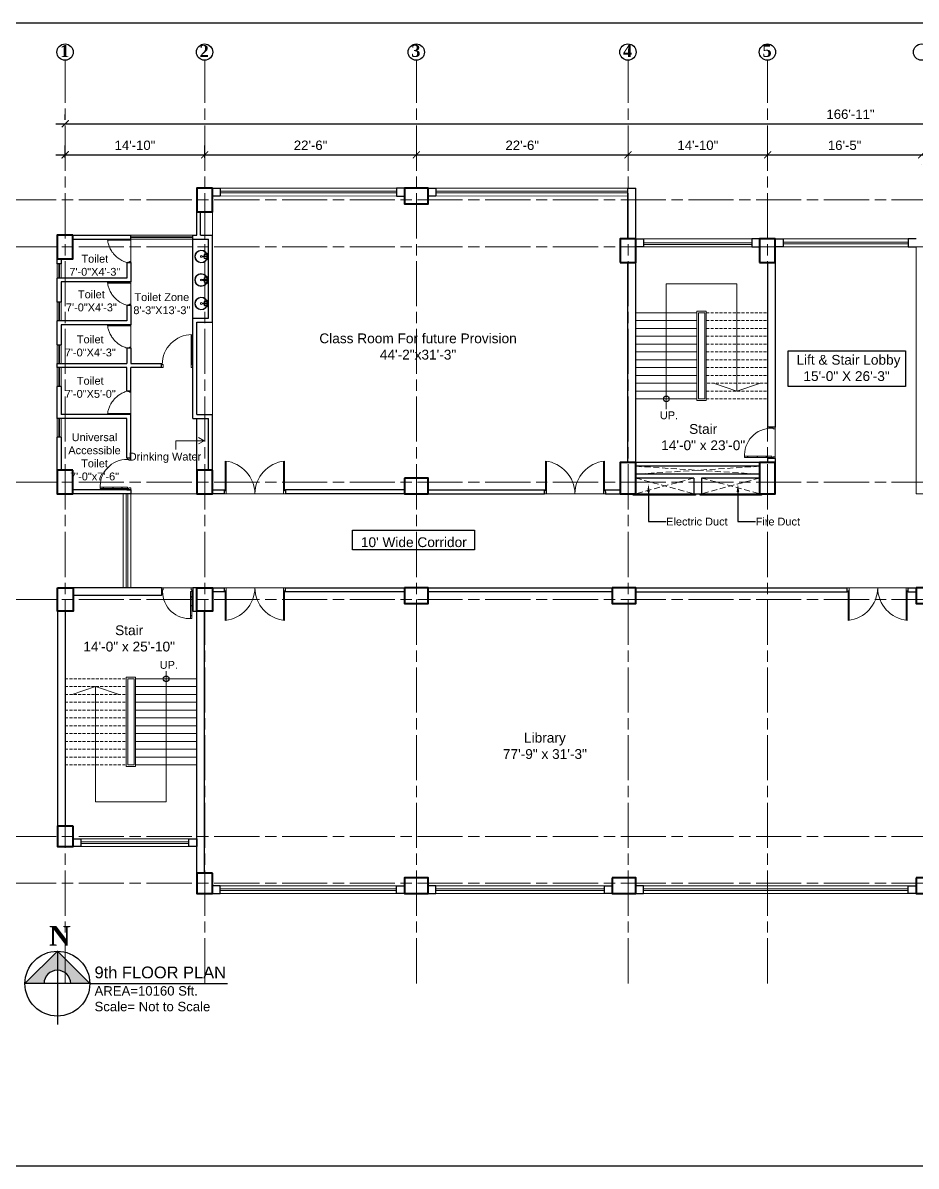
# Model space of a CAD drawing. Header units: inches. Extents: x -12 to 20935469, y -1604 to 24729220.
# Drawn here: x 20840343 to 20841483, y 24703583 to 24705041 of the extents above; entities that cross this region are included whole.
import ezdxf
from ezdxf import colors
from ezdxf.entities.mleader import LeaderData, LeaderLine
from ezdxf.math import Vec2, Vec3

# ---------------------------------------------------------------- set-up
doc = ezdxf.new("R2010")
doc.units = ezdxf.units.IN
doc.header["$LTSCALE"] = 0.03
doc.header["$MEASUREMENT"] = 0
doc.header["$PDMODE"] = 32
doc.header["$PDSIZE"] = 15
doc.linetypes.add('ACAD_ISO08W100', pattern=[36, 24, -3, 6, -3])
doc.linetypes.add('DASHED2', pattern=[0.375, 0.25, -0.125])
for name, color, linetype, lineweight in [('column', 1, 'Continuous', 40), ('Dim Line', 252, 'Continuous', 13), ('Door', 7, 'Continuous', 18), ('Dot', 253, 'Continuous', 0), ('Gas', 21, 'Continuous', 5), ('Glass Line', 252, 'Continuous', 9), ('Grid Line', 252, 'Continuous', 18), ('Hatch', 253, 'Continuous', 15), ('Low Wall', 7, 'Continuous', 30), ('Main Wall', 7, 'Continuous', 30), ('RAIL', 23, 'Continuous', 13), ('STAIR', 46, 'Continuous', 15), ('TOILET FIXTURE', 142, 'Continuous', 5), ('wind.', 150, 'Continuous', 20)]:
    doc.layers.add(name, color=color, linetype=linetype, lineweight=lineweight)
doc.layers.add('TEXT', color=7, linetype='Continuous')
doc.styles.add('2', font='swisscl.ttf')
doc.styles.add('RomanS', font='arial.ttf', dxfattribs={"height": 12})
doc.styles.get("Standard").update_dxf_attribs({"font": 'timesbd.ttf'})
doc.dimstyles.new('Aec_Arch_I', dxfattribs={"dimscale": 96, "dimtxt": 12, "dimasz": 0.09375, "dimexe": 0.125, "dimexo": 0.125, "dimgap": 0.0625, "dimtad": 1, "dimdec": 0, "dimzin": 3, "dimdsep": 46, "dimlunit": 4, "dimtxsty": 'RomanS', "dimblk1": 'ARCHTICK', "dimblk2": 'ARCHTICK', "dimsah": 1, "dimcen": 0.09375, "dimdle": 0.125, "dimadec": 0, "dimazin": 0, "dimtfac": 0.75, "dimtdec": 0, "dimtmove": 2, "dimatfit": 3, "dimldrblk": 'ARCHTICK', "dimfxl": 1, "dimfrac": 1, "dimtolj": 1, "dimtzin": 0, "dimarcsym": 0})

# ---------------------------------------------------------------- blocks, each defined once
blk = doc.blocks.new('_ArchTick')
at = {"color": 0, "linetype": 'ByBlock', "lineweight": 35, "const_width": 0.15}
blk.add_lwpolyline([(-0.5, -0.5), (0.5, 0.5)], dxfattribs=at)
blk = doc.blocks.new('*D14')
at = {"layer": 'Defpoints', "color": 0, "transparency": 16777216}
for p in [(20831126.3, 24724578.2), (20830948.3, 24724562.3), (20831126.3, 24724562.3)]:
    blk.add_point(p, dxfattribs=at)
at = {"layer": 'Dim Line', "color": 0, "lineweight": -2, "transparency": 16777216}
for p, q in [((20830948.3, 24724574.3), (20830948.3, 24724590.2)), ((20831126.3, 24724574.3), (20831126.3, 24724590.2)), ((20830936.3, 24724578.2), (20831138.3, 24724578.2))]:
    blk.add_line(p, q, dxfattribs=at)
at = {"layer": 'Dim Line', "color": 0, "lineweight": -2, "transparency": 16777216, "xscale": 9, "yscale": 9, "zscale": 9, "rotation": 180}
blk.add_blockref('_ArchTick', (20830948.3, 24724578.2), dxfattribs=at)
at = {"layer": 'Dim Line', "color": 0, "lineweight": -2, "transparency": 16777216, "xscale": 9, "yscale": 9, "zscale": 9}
blk.add_blockref('_ArchTick', (20831126.3, 24724578.2), dxfattribs=at)
at = {"layer": 'Dim Line', "color": 0, "transparency": 16777216, "insert": (20831037.3, 24724590.3), "char_height": 12, "attachment_point": 5, "style": 'RomanS'}
blk.add_mtext('\\A1;14\'-10"', dxfattribs=at)
blk = doc.blocks.new('*D7')
at = {"layer": 'Defpoints', "color": 0, "transparency": 16777216}
for p in [(20831396.3, 24724578.2), (20831396.3, 24724578.2), (20831126.3, 24724562.3)]:
    blk.add_point(p, dxfattribs=at)
at = {"layer": 'Dim Line', "color": 0, "lineweight": -2, "transparency": 16777216}
for p, q in [((20831126.3, 24724574.3), (20831126.3, 24724590.2)), ((20831114.3, 24724578.2), (20831408.3, 24724578.2))]:
    blk.add_line(p, q, dxfattribs=at)
at = {"layer": 'Dim Line', "color": 0, "lineweight": -2, "transparency": 16777216, "xscale": 9, "yscale": 9, "zscale": 9, "rotation": 180}
blk.add_blockref('_ArchTick', (20831126.3, 24724578.2), dxfattribs=at)
at = {"layer": 'Dim Line', "color": 0, "lineweight": -2, "transparency": 16777216, "xscale": 9, "yscale": 9, "zscale": 9}
blk.add_blockref('_ArchTick', (20831396.3, 24724578.2), dxfattribs=at)
at = {"layer": 'Dim Line', "color": 0, "transparency": 16777216, "insert": (20831261.3, 24724590.3), "char_height": 12, "attachment_point": 5, "style": 'RomanS'}
blk.add_mtext('\\A1;22\'-6"', dxfattribs=at)
blk = doc.blocks.new('*D8')
at = {"layer": 'Defpoints', "color": 0, "transparency": 16777216}
for p in [(20831396.3, 24724578.2), (20831666.3, 24724578.2), (20831666.3, 24724578.2)]:
    blk.add_point(p, dxfattribs=at)
at = {"layer": 'Dim Line', "color": 0, "lineweight": -2, "transparency": 16777216}
blk.add_line((20831384.3, 24724578.2), (20831678.3, 24724578.2), dxfattribs=at)
at = {"layer": 'Dim Line', "color": 0, "lineweight": -2, "transparency": 16777216, "xscale": 9, "yscale": 9, "zscale": 9, "rotation": 180}
blk.add_blockref('_ArchTick', (20831396.3, 24724578.2), dxfattribs=at)
at = {"layer": 'Dim Line', "color": 0, "lineweight": -2, "transparency": 16777216, "xscale": 9, "yscale": 9, "zscale": 9}
blk.add_blockref('_ArchTick', (20831666.3, 24724578.2), dxfattribs=at)
at = {"layer": 'Dim Line', "color": 0, "transparency": 16777216, "insert": (20831531.3, 24724590.3), "char_height": 12, "attachment_point": 5, "style": 'RomanS'}
blk.add_mtext('\\A1;22\'-6"', dxfattribs=at)
blk = doc.blocks.new('*D9')
at = {"layer": 'Defpoints', "color": 0, "transparency": 16777216}
for p in [(20831666.3, 24724578.2), (20831844.3, 24724578.2), (20831844.3, 24724578.2)]:
    blk.add_point(p, dxfattribs=at)
at = {"layer": 'Dim Line', "color": 0, "lineweight": -2, "transparency": 16777216}
blk.add_line((20831654.3, 24724578.2), (20831856.3, 24724578.2), dxfattribs=at)
at = {"layer": 'Dim Line', "color": 0, "lineweight": -2, "transparency": 16777216, "xscale": 9, "yscale": 9, "zscale": 9, "rotation": 180}
blk.add_blockref('_ArchTick', (20831666.3, 24724578.2), dxfattribs=at)
at = {"layer": 'Dim Line', "color": 0, "lineweight": -2, "transparency": 16777216, "xscale": 9, "yscale": 9, "zscale": 9}
blk.add_blockref('_ArchTick', (20831844.3, 24724578.2), dxfattribs=at)
at = {"layer": 'Dim Line', "color": 0, "transparency": 16777216, "insert": (20831755.3, 24724590.3), "char_height": 12, "attachment_point": 5, "style": 'RomanS'}
blk.add_mtext('\\A1;14\'-10"', dxfattribs=at)
blk = doc.blocks.new('*D21')
at = {"layer": 'Defpoints', "color": 0, "transparency": 16777216}
for p in [(20831844.3, 24724578.2), (20832040.8, 24724578.2), (20832040.8, 24724578.2)]:
    blk.add_point(p, dxfattribs=at)
at = {"layer": 'Dim Line', "color": 0, "lineweight": -2, "transparency": 16777216}
for p, q in [((20831832.3, 24724578.2), (20832052.8, 24724578.2)), ((20831844.3, 24724566.2), (20831844.3, 24724566.2)), ((20832040.8, 24724566.2), (20832040.8, 24724566.2))]:
    blk.add_line(p, q, dxfattribs=at)
at = {"layer": 'Dim Line', "color": 0, "lineweight": -2, "transparency": 16777216, "xscale": 9, "yscale": 9, "zscale": 9, "rotation": 180}
blk.add_blockref('_ArchTick', (20831844.3, 24724578.2), dxfattribs=at)
at = {"layer": 'Dim Line', "color": 0, "lineweight": -2, "transparency": 16777216, "xscale": 9, "yscale": 9, "zscale": 9}
blk.add_blockref('_ArchTick', (20832040.8, 24724578.2), dxfattribs=at)
at = {"layer": 'Dim Line', "color": 0, "transparency": 16777216, "insert": (20831942.5, 24724590.3), "char_height": 12, "attachment_point": 5, "style": 'RomanS'}
blk.add_mtext('\\A1;16\'-5"', dxfattribs=at)
blk = doc.blocks.new('*D22')
at = {"layer": 'Defpoints', "color": 0, "transparency": 16777216}
for p in [(20832040.8, 24724578.2), (20832166.8, 24724578.2), (20832166.8, 24724578.2)]:
    blk.add_point(p, dxfattribs=at)
at = {"layer": 'Dim Line', "color": 0, "lineweight": -2, "transparency": 16777216}
for p, q in [((20832028.8, 24724578.2), (20832178.8, 24724578.2)), ((20832040.8, 24724566.2), (20832040.8, 24724566.2)), ((20832166.8, 24724566.2), (20832166.8, 24724566.2))]:
    blk.add_line(p, q, dxfattribs=at)
at = {"layer": 'Dim Line', "color": 0, "lineweight": -2, "transparency": 16777216, "xscale": 9, "yscale": 9, "zscale": 9, "rotation": 180}
blk.add_blockref('_ArchTick', (20832040.8, 24724578.2), dxfattribs=at)
at = {"layer": 'Dim Line', "color": 0, "lineweight": -2, "transparency": 16777216, "xscale": 9, "yscale": 9, "zscale": 9}
blk.add_blockref('_ArchTick', (20832166.8, 24724578.2), dxfattribs=at)
at = {"layer": 'Dim Line', "color": 0, "transparency": 16777216, "insert": (20832103.8, 24724590.3), "char_height": 12, "attachment_point": 5, "style": 'RomanS'}
blk.add_mtext('\\A1;10\'-6"', dxfattribs=at)
blk = doc.blocks.new('*D13')
at = {"layer": 'Defpoints', "color": 0, "transparency": 16777216}
for p in [(20830948.3, 24724610.7), (20832951.8, 24724617.8), (20832951.8, 24724610.7)]:
    blk.add_point(p, dxfattribs=at)
at = {"layer": 'Dim Line', "color": 0, "lineweight": -2, "transparency": 16777216}
for p, q in [((20830948.3, 24724622.7), (20830948.3, 24724629.8)), ((20832951.8, 24724622.7), (20832951.8, 24724629.8)), ((20830936.3, 24724617.8), (20832963.8, 24724617.8))]:
    blk.add_line(p, q, dxfattribs=at)
at = {"layer": 'Dim Line', "color": 0, "lineweight": -2, "transparency": 16777216, "xscale": 9, "yscale": 9, "zscale": 9, "rotation": 180}
blk.add_blockref('_ArchTick', (20830948.3, 24724617.8), dxfattribs=at)
at = {"layer": 'Dim Line', "color": 0, "lineweight": -2, "transparency": 16777216, "xscale": 9, "yscale": 9, "zscale": 9}
blk.add_blockref('_ArchTick', (20832951.8, 24724617.8), dxfattribs=at)
at = {"layer": 'Dim Line', "color": 0, "transparency": 16777216, "insert": (20831950, 24724629.9), "char_height": 12, "attachment_point": 5, "style": 'RomanS'}
blk.add_mtext('\\A1;166\'-11"', dxfattribs=at)
blk = doc.blocks.new('Door_45')
at = {"layer": 'Door'}
for p, q in [((1.5, 5), (1.5, 44)), ((1.5, 40), (2.2, 40)), ((2.2, 40), (2.2, 39.5)), ((2.2, 39.5), (2.7, 39.5)), ((2.7, 39.5), (2.7, 40)), ((2.7, 40), (3.5, 40)), ((3.5, 44), (3.5, 5)), ((1.5, 25.8), (2.2, 25.8)), ((2.2, 25.8), (2.2, 25.3)), ((2.2, 25.3), (2.7, 25.3)), ((2.7, 25.8), (3.5, 25.8)), ((2.7, 25.3), (2.7, 25.8)), ((0, 0), (0, 5)), ((0, 5), (1.5, 5)), ((1.5, 12.6), (2.2, 12.6)), ((3.5, 5), (1.5, 5)), ((1.5, 5), (1.5, 3)), ((1.5, 3), (2.5, 3)), ((2.2, 12.6), (2.2, 13.1)), ((2.2, 13.1), (2.7, 13.1)), ((2.5, 3), (2.5, 0)), ((2.7, 13.1), (2.7, 12.6)), ((2.7, 12.6), (3.5, 12.6)), ((42.5, 3), (42.5, 0)), ((43.5, 3), (42.5, 3)), ((45, 5), (43.5, 5)), ((43.5, 5), (43.5, 3)), ((45, 0), (45, 5)), ((2.5, 0), (0, 0)), ((42.5, 0), (45, 0))]:
    blk.add_line(p, q, dxfattribs=at)
blk.add_arc((4.7, 5.3), 38.8, 359.6233, 94.6685, dxfattribs=at)
blk = doc.blocks.new('sssss-flat-876')
at = {"layer": 'Door', "linetype": 'Continuous', "ltscale": 3}
blk.add_line((3666.5, 84027.2), (3666.5, 84055.7), dxfattribs=at)
at = {"layer": 'Door', "linetype": 'Continuous', "ltscale": 3, "extrusion": (-7.21527e-09, -3.35624e-18, 1), "elevation": 0}
for points in [[(3666.5, 84057.2), (3666.5, 84055.7), (3668.4, 84055.7), (3668.4, 84056.5), (3670.2, 84056.5), (3670.2, 84057.2)], [(3668.4, 84055.7), (3696.2, 84055.7), (3696.2, 84056.5), (3668.4, 84056.5)]]:
    blk.add_lwpolyline(points, close=True, dxfattribs=at)
at = {"layer": 'Door', "linetype": 'Continuous', "ltscale": 3, "flags": 128}
blk.add_lwpolyline([(3670.2, 84027.2, 0.04096), (3675.5, 84028.9, 0.082496), (3684.9, 84034.8, 0.052187), (3689.7, 84040, 0.043988), (3692.9, 84045, 0.036571), (3694.8, 84049.6, 0.034751), (3695.9, 84054.2, 0.011435), (3696.2, 84055.7)], format="xyb", dxfattribs=at)
at = {"layer": 'Door', "linetype": 'Continuous', "ltscale": 3}
blk.add_lwpolyline([(3666.5, 84027.2), (3666.5, 84028.7), (3668.4, 84028.7), (3668.4, 84027.9), (3670.2, 84027.9), (3670.2, 84027.2)], close=True, dxfattribs=at)
blk = doc.blocks.new('7-flat-72')
at = {"layer": 'Glass Line', "color": 8, "ltscale": 20}
for p, q in [((-64478.7, 376960.5), (-64480.3, 376960.5)), ((-64480.3, 376959.5), (-64480.3, 376960.5)), ((-64480.3, 376959.5), (-64480.3, 376960.5)), ((-64478.7, 376959.5), (-64480.3, 376959.5)), ((-64480.3, 376959.1), (-64480.3, 376959.4)), ((-64478.7, 376959.4), (-64480.3, 376959.4)), ((-64478.7, 376959.1), (-64480.3, 376959.1)), ((-64480.2, 376959.4), (-64480.2, 376959.5)), ((-64480.1, 376959.5), (-64480.1, 376960.5)), ((-64479.9, 376959.5), (-64479.9, 376960.5)), ((-64479.5, 376959.5), (-64479.5, 376960.5)), ((-64479.1, 376959.5), (-64479.1, 376960.5)), ((-64478.9, 376959.5), (-64478.9, 376960.5)), ((-64478.9, 376959.4), (-64478.9, 376959.5)), ((-64478.8, 376959.5), (-64478.8, 376960.5)), ((-64478.7, 376959.5), (-64478.7, 376960.5)), ((-64478.7, 376959.1), (-64478.7, 376959.4)), ((-64475.1, 376959.4), (-64476.9, 376959.4)), ((-64476.9, 376959.1), (-64476.9, 376959.4)), ((-64475.1, 376959.1), (-64476.9, 376959.1)), ((-64476.6, 376959.4), (-64476.6, 376966.6)), ((-64475.5, 376966.6), (-64476.6, 376966.6)), ((-64475.5, 376959.4), (-64475.5, 376966.6)), ((-64475.1, 376959.1), (-64475.1, 376959.4)), ((-64473.3, 376960.5), (-64471.7, 376960.5)), ((-64473.3, 376959.5), (-64473.3, 376960.5)), ((-64473.3, 376959.5), (-64473.3, 376960.5)), ((-64473.3, 376959.5), (-64471.7, 376959.5)), ((-64473.3, 376959.1), (-64473.3, 376959.4)), ((-64473.3, 376959.4), (-64471.7, 376959.4)), ((-64473.3, 376959.1), (-64471.7, 376959.1)), ((-64473.1, 376959.5), (-64473.1, 376960.5)), ((-64473.1, 376959.4), (-64473.1, 376959.5)), ((-64472.9, 376959.5), (-64472.9, 376960.5)), ((-64472.5, 376959.5), (-64472.5, 376960.5)), ((-64472.1, 376959.5), (-64472.1, 376960.5)), ((-64471.9, 376959.5), (-64471.9, 376960.5)), ((-64471.9, 376959.4), (-64471.9, 376959.5)), ((-64471.8, 376959.5), (-64471.8, 376960.5)), ((-64471.7, 376959.5), (-64471.7, 376960.5)), ((-64471.7, 376959.1), (-64471.7, 376959.4))]:
    blk.add_line(p, q, dxfattribs=at)
blk.add_circle((-64476, 376968.4, 0), 1.08, dxfattribs=at)
for radius, start, end in [(8.1, 273.8334, 266.1883), (7.55, 274.115, 265.9068)]:
    blk.add_arc((-64476, 376968.4, 0), radius, start, end, dxfattribs=at)
blk = doc.blocks.new('SFSFSFS-flat-72')
at = {"layer": 'TOILET FIXTURE', "ltscale": 0.2}
blk.add_lwpolyline([(-3918.5, -3608.1), (-3918.5, -3602.7), (-3923.9, -3602.7), (-3923.9, -3608.1)], close=True, dxfattribs=at)
at = {"layer": 'TOILET FIXTURE', "ltscale": 20}
blk.add_blockref('7-flat-72', (60554.8, -380567.2), dxfattribs=at)
blk = doc.blocks.new('$D40')
at = {"layer": 'Door'}
for p, q in [((1, 4), (1, 42)), ((2, 0), (2, 42)), ((1, 5), (0, 5)), ((2, 0), (0, 0)), ((2, 4), (1, 4)), ((39, 4), (38, 4)), ((38, 4), (38, 0)), ((40, 0), (38, 0)), ((40, 5), (39, 5)), ((39, 5), (39, 4))]:
    blk.add_line(p, q, dxfattribs=at)
blk.add_arc((1, 4), 38, 0, 90, dxfattribs=at)
blk = doc.blocks.new('fff')
at = {"layer": 'Grid Line', "color": 252, "linetype": 'ACAD_ISO08W100', "lineweight": 9, "ltscale": 80, "true_color": 0x939598}
for p, q in [((20830948.3, 24723521.1), (20830948.3, 24724698.8)), ((20831126.3, 24723521.1), (20831126.3, 24724698.8)), ((20831396.3, 24723521.1), (20831396.3, 24724698.8)), ((20831666.3, 24723521.1), (20831666.3, 24724698.8)), ((20831844.3, 24723521.1), (20831844.3, 24724698.8)), ((20833096.9, 24724520.6), (20830726.1, 24724520.6)), ((20833096.9, 24724460.6), (20830726.1, 24724460.6)), ((20833096.9, 24724160.7), (20830726.1, 24724160.7)), ((20833096.9, 24724010.7), (20830726.1, 24724010.7)), ((20833096.9, 24723708.7), (20830726.1, 24723708.7)), ((20833096.9, 24723648.8), (20830726.1, 24723648.8))]:
    blk.add_line(p, q, dxfattribs=at)
at = {"layer": 'Dim Line'}
for base, p1, p2, picture, middle in [((20832951.7523, 24724617.8128), (20830948.3088, 24724610.7482), (20832951.7523, 24724610.7482), '*D13', (20831950.0306, 24724629.9397)), ((20831126.3, 24724578.2), (20830948.3, 24724562.3), (20831126.3, 24724562.3), '*D14', (20831037.3, 24724590.3)), ((20831396.3, 24724578.2), (20831126.3, 24724562.3), (20831396.3, 24724578.2), '*D7', (20831261.3, 24724590.3)), ((20831666.3, 24724578.2), (20831396.3, 24724578.2), (20831666.3, 24724578.2), '*D8', (20831531.3, 24724590.3)), ((20831844.3, 24724578.2), (20831666.3, 24724578.2), (20831844.3, 24724578.2), '*D9', (20831755.3, 24724590.3)), ((20832040.7792, 24724578.1666), (20831844.25, 24724578.1666), (20832040.7792, 24724578.1666), '*D21', (20831942.5146, 24724590.2934)), ((20832166.8, 24724578.2), (20832040.8, 24724578.2), (20832166.8, 24724578.2), '*D22', (20832103.8, 24724590.3))]:
    dim = blk.add_linear_dim(base=base, p1=p1, p2=p2, dimstyle='Aec_Arch_I', dxfattribs=at)
    dim.commit()
    dim.dimension.update_dxf_attribs({"geometry": picture, "text_midpoint": middle})

msp = doc.modelspace()

# ---------------------------------------------------------------- hatches: boundary and pattern name
at = {"layer": 'Low Wall'}
h = msp.add_hatch(color=256, dxfattribs=at)
h.paths.add_polyline_path([(20840370.1, 24703815.4), (20840345.8, 24703815.4), (20840387.2, 24703856.8), (20840387.2, 24703832.5, 0.414214)])
h.paths.add_polyline_path([(20840387.2, 24703832.5), (20840387.2, 24703856.8), (20840428.6, 24703815.4), (20840404.2, 24703815.4, 0.414214)])

# ---------------------------------------------------------------- linework, layer by layer
for p, q in [((20840560, 24704664.3), (20840560, 24704765.2)), ((20840565, 24704470.4), (20840565, 24704536.4)), ((20840476, 24704445.6), (20840481, 24704445.6)), ((20841008.4, 24704442.9), (20841008.4, 24704440.4)), ((20841086.4, 24704442.9), (20841086.4, 24704440.4)), ((20840595, 24703930.4), (20840595, 24703930.4)), ((20840870, 24703930.4), (20840870, 24703930.4)), ((20841135, 24703930.4), (20841135, 24703930.4)), ((20840387.2, 24703856.8), (20840387.2, 24703763.5)), ((20840428.6, 24703815.4), (20840604.4, 24703815.4))]:
    msp.add_line(p, q)
for points in [[(20841319.4, 24704622.6), (20841469, 24704622.6), (20841469, 24704577.4), (20841319.4, 24704577.4)], [(20841121.9, 24704440.4), (20841201.2, 24704440.4), (20841201.2, 24704438.4), (20841121.9, 24704438.4)], [(20841207, 24704440.4), (20841285.2, 24704440.4), (20841285.2, 24704438.4), (20841207, 24704438.4)], [(20840763.6, 24704394.1), (20840919.2, 24704394.1), (20840919.2, 24704368.8), (20840763.6, 24704368.8)]]:
    msp.add_lwpolyline(points, close=True)
msp.add_lwpolyline([(20840428.5, 24703815.5), (20840345.8, 24703815.4)])
for centre, radius in [((20841164, 24704561.4), 3.61), ((20840526, 24704204.4), 3.61), ((20840387.2, 24703815.4), 41.4)]:
    msp.add_circle(centre, radius)
at = {"layer": 'column', "lineweight": 40, "ltscale": 20}
for points in [[(20840585, 24704830.2), (20840565, 24704830.2), (20840565, 24704800.2), (20840585, 24704800.2)], [(20840830.1, 24704830.2), (20840830.1, 24704810.2), (20840860.1, 24704810.2), (20840860.1, 24704830.2)], [(20840407, 24704770.2), (20840387, 24704770.2), (20840387, 24704740.2), (20840407, 24704740.2)], [(20841105, 24704735.4), (20841125, 24704735.4), (20841125, 24704765.4), (20841105, 24704765.4)], [(20841283, 24704735.4), (20841303, 24704735.4), (20841303, 24704765.4), (20841283, 24704765.4)], [(20840407, 24704470.4), (20840387, 24704470.4), (20840387, 24704440.4), (20840407, 24704440.4)], [(20840585, 24704470.4), (20840565, 24704470.4), (20840565, 24704440.4), (20840585, 24704440.4)], [(20841105, 24704440.4), (20841125, 24704440.4), (20841125, 24704480.4), (20841105, 24704480.4)], [(20841283, 24704440.4), (20841303, 24704440.4), (20841303, 24704480.4), (20841283, 24704480.4)], [(20840830.2, 24704460.4), (20840830.2, 24704440.4), (20840860.1, 24704440.4), (20840860.1, 24704460.4)], [(20840387.2, 24704320.4), (20840407.2, 24704320.4), (20840407.2, 24704290.4), (20840387.2, 24704290.4)], [(20840565.1, 24704320.4), (20840585.1, 24704320.4), (20840585.1, 24704290.4), (20840565.1, 24704290.4)], [(20840830.1, 24704320.4), (20840830.1, 24704300.4), (20840860.1, 24704300.4), (20840860.1, 24704320.4)], [(20841095, 24704320.4), (20841095, 24704300.4), (20841125, 24704300.4), (20841125, 24704320.4)], [(20841482.6, 24704320.4), (20841482.6, 24704300.4), (20841512.6, 24704300.4), (20841512.6, 24704320.4)], [(20840407.2, 24704016.3), (20840387.2, 24704016.3), (20840387.2, 24703990.3), (20840407.2, 24703990.3)], [(20840585.1, 24703956.4), (20840565.1, 24703956.4), (20840565.1, 24703930.4), (20840585.1, 24703930.4)], [(20840860.1, 24703930.4), (20840860.1, 24703950.4), (20840830.1, 24703950.4), (20840830.1, 24703930.4)], [(20841095, 24703950.4), (20841095, 24703930.4), (20841125, 24703930.4), (20841125, 24703950.4)], [(20841482.6, 24703950.3), (20841482.6, 24703930.3), (20841512.6, 24703930.3), (20841512.6, 24703950.3)]]:
    msp.add_lwpolyline(points, close=True, dxfattribs=at)
at = {"layer": 'Defpoints'}
msp.add_lwpolyline([(20840142.5, 24705041.1), (20842581.4, 24705041.1), (20842581.4, 24703582.6), (20840142.5, 24703582.6)], close=True, dxfattribs=at)
at = {"layer": 'Door'}
for p, q in [((20840601.4, 24704444.1), (20840601.4, 24704482)), ((20840602.7, 24704440.4), (20840602.7, 24704482)), ((20840675.5, 24704440.4), (20840675.5, 24704482)), ((20840676.8, 24704444.1), (20840676.8, 24704482)), ((20841009.7, 24704444.1), (20841009.7, 24704482)), ((20841011, 24704440.4), (20841011, 24704482)), ((20841083.8, 24704440.4), (20841083.8, 24704482)), ((20841085.1, 24704444.1), (20841085.1, 24704482)), ((20840601.4, 24704445.4), (20840600.1, 24704445.4)), ((20840602.7, 24704440.4), (20840600.1, 24704440.4)), ((20840602.7, 24704444.1), (20840601.4, 24704444.1)), ((20840675.5, 24704444.1), (20840676.8, 24704444.1)), ((20840675.5, 24704440.4), (20840678.1, 24704440.4)), ((20840676.8, 24704445.4), (20840678.1, 24704445.4)), ((20841009.7, 24704445.4), (20841008.4, 24704445.4)), ((20841011, 24704440.4), (20841008.4, 24704440.4)), ((20841011, 24704444.1), (20841009.7, 24704444.1)), ((20841083.8, 24704444.1), (20841085.1, 24704444.1)), ((20841083.8, 24704440.4), (20841086.4, 24704440.4)), ((20841085.1, 24704445.4), (20841086.4, 24704445.4)), ((20840602.7, 24704320.4), (20840600.1, 24704320.4)), ((20840601.4, 24704315.4), (20840600.1, 24704315.4)), ((20840601.4, 24704316.7), (20840601.4, 24704278.8)), ((20840602.7, 24704316.7), (20840601.4, 24704316.7)), ((20840602.7, 24704320.4), (20840602.7, 24704278.8)), ((20840675.5, 24704320.4), (20840675.5, 24704278.8)), ((20840675.5, 24704320.4), (20840678.1, 24704320.4)), ((20840675.5, 24704316.7), (20840676.8, 24704316.7)), ((20840676.8, 24704316.7), (20840676.8, 24704278.8)), ((20840676.8, 24704315.4), (20840678.1, 24704315.4)), ((20841397.2, 24704320.4), (20841394.6, 24704320.4)), ((20841395.9, 24704315.4), (20841394.6, 24704315.4)), ((20841395.9, 24704316.7), (20841395.9, 24704278.8)), ((20841397.2, 24704316.7), (20841395.9, 24704316.7)), ((20841397.2, 24704320.4), (20841397.2, 24704278.8)), ((20841470, 24704320.4), (20841470, 24704278.8)), ((20841470, 24704320.4), (20841472.6, 24704320.4)), ((20841470, 24704316.7), (20841471.3, 24704316.7)), ((20841471.3, 24704316.7), (20841471.3, 24704278.8)), ((20841471.3, 24704315.4), (20841472.6, 24704315.4))]:
    msp.add_line(p, q, dxfattribs=at)
for centre, start, end in [((20840596.9, 24704440), 0.5906, 83.7783), ((20840681.4, 24704440), 96.2217, 179.4094), ((20841005.1, 24704440), 0.5906, 83.7783), ((20841089.7, 24704440), 96.2217, 179.4094), ((20840596.9, 24704320.8), 276.2217, 359.4094), ((20840681.4, 24704320.8), 180.5906, 263.7783), ((20841391.3, 24704320.8), 276.2217, 359.4094), ((20841475.9, 24704320.8), 180.5906, 263.7783)]:
    msp.add_arc(centre, 42.3, start, end, dxfattribs=at)
at = {"layer": 'Dot', "linetype": 'DASHED2', "lineweight": 0, "ltscale": 1000}
for p, q in [((20841125, 24704475.4), (20841283, 24704465.4)), ((20841283, 24704475.4), (20841125, 24704465.4)), ((20841199, 24704460.4), (20841125, 24704440.4)), ((20841125, 24704460.4), (20841199, 24704440.4)), ((20841209, 24704460.4), (20841283, 24704440.4)), ((20841283, 24704460.4), (20841209, 24704440.4))]:
    msp.add_line(p, q, dxfattribs=at)
at = {"layer": 'Gas', "color": 0, "lineweight": 5}
for points in [[(20841215, 24704559.4), (20841203, 24704559.4), (20841203, 24704673.4), (20841215, 24704673.4)], [(20841213, 24704561.4), (20841205, 24704561.4), (20841205, 24704671.4), (20841213, 24704671.4)], [(20840487, 24704206.4), (20840475, 24704206.4), (20840475, 24704092.4), (20840487, 24704092.4)], [(20840485, 24704204.4), (20840477, 24704204.4), (20840477, 24704094.4), (20840485, 24704094.4)]]:
    msp.add_lwpolyline(points, close=True, dxfattribs=at)
at = {"layer": 'Hatch', "lineweight": 5}
for p, q in [((20840585, 24704770.2), (20840585, 24704800.2)), ((20840585, 24704541.4), (20840585, 24704659.3))]:
    msp.add_line(p, q, dxfattribs=at)
at = {"layer": 'Hatch', "lineweight": 0}
msp.add_lwpolyline([(20842316.6, 24704320.4), (20842316.5, 24704440.5), (20842232.5, 24704440.4), (20841482.6, 24704440.4), (20841482.6, 24704755.4), (20841303, 24704755.2), (20841303, 24704440.4), (20840481, 24704440.5), (20840481, 24704320.5)], close=True, dxfattribs=at)
at = {"layer": 'Low Wall', "color": 0}
msp.add_lwpolyline([(20840345.8, 24703815.4), (20840387.2, 24703856.8), (20840428.6, 24703815.4)], dxfattribs=at)
at = {"layer": 'Low Wall'}
msp.add_arc((20840387.2, 24703815.4), 17, 0, 180, dxfattribs=at)
at = {"layer": 'Main Wall', "lineweight": 30}
for p, q in [((20841115, 24704830.3), (20841125, 24704830.3)), ((20841115, 24704765.4), (20841115, 24704830.3)), ((20841125, 24704765.4), (20841125, 24704830.3)), ((20840565, 24704770.2), (20840565, 24704800.2)), ((20840570, 24704770.2), (20840570, 24704800.2)), ((20841115, 24704784.3), (20841115, 24704784.3)), ((20841115, 24704778.3), (20841115, 24704778.3)), ((20840407, 24704770.2), (20840481, 24704770.2)), ((20840407, 24704765.2), (20840481, 24704765.2)), ((20840481, 24704765.2), (20840481, 24704770.2)), ((20840560, 24704770.2), (20840565, 24704770.2)), ((20840560, 24704765.2), (20840560, 24704770.2)), ((20840560, 24704765.2), (20840580, 24704765.2)), ((20840570, 24704770.2), (20840585, 24704770.2)), ((20840580, 24704664.3), (20840580, 24704765.2)), ((20840585, 24704659.3), (20840585, 24704770.2)), ((20841125, 24704480.4), (20841125, 24704755.4)), ((20840387, 24704733.6), (20840387, 24704740.2)), ((20840476, 24704735.2), (20840481, 24704735.2)), ((20840476, 24704735.2), (20840476, 24704715.6)), ((20841115, 24704480.4), (20841115, 24704735.4)), ((20841293, 24704735.4), (20841293, 24704525.4)), ((20841303, 24704735.4), (20841303, 24704525.4)), ((20840476, 24704715.6), (20840387, 24704715.6)), ((20840387, 24704685), (20840387, 24704715.6)), ((20840481, 24704710.6), (20840392, 24704710.6)), ((20840476, 24704680.6), (20840476, 24704661)), ((20840481, 24704680.6), (20840476, 24704680.6)), ((20840476, 24704661), (20840387, 24704661)), ((20840387, 24704630.4), (20840387, 24704661)), ((20840560, 24704606.4), (20840560, 24704664.3)), ((20840560, 24704664.3), (20840580, 24704664.3)), ((20840565, 24704541.4), (20840565, 24704659.3)), ((20840565, 24704659.3), (20840585, 24704659.3)), ((20840481, 24704656), (20840392, 24704656)), ((20840392, 24704656), (20840392, 24704630.4)), ((20840387, 24704630.4), (20840392, 24704630.4)), ((20840481, 24704626), (20840476, 24704626)), ((20840387, 24704606.4), (20840476, 24704606.4)), ((20840387, 24704601.4), (20840387, 24704606.4)), ((20840476, 24704601.4), (20840387, 24704601.4)), ((20840476, 24704571.4), (20840476, 24704601.4)), ((20840481, 24704571.4), (20840481, 24704601.4)), ((20840520, 24704601.4), (20840481, 24704601.4)), ((20840520, 24704601.4), (20840520, 24704606.4)), ((20840560, 24704536.4), (20840560, 24704606.4)), ((20840392, 24704577.4), (20840387, 24704577.4)), ((20840387, 24704536.4), (20840387, 24704577.4)), ((20840392, 24704577.4), (20840392, 24704541.4)), ((20840481, 24704571.4), (20840476, 24704571.4)), ((20840481, 24704541.4), (20840392, 24704541.4)), ((20840481, 24704485.6), (20840481, 24704541.4)), ((20840565, 24704541.4), (20840585, 24704541.4)), ((20840585, 24704470.4), (20840585, 24704541.4)), ((20840476, 24704536.4), (20840387, 24704536.4)), ((20840476, 24704485.6), (20840476, 24704536.4)), ((20840560, 24704536.4), (20840580, 24704536.4)), ((20840580, 24704470.4), (20840580, 24704536.4)), ((20840387, 24704470.4), (20840387, 24704512.4)), ((20840392, 24704512.4), (20840387, 24704512.4)), ((20840392, 24704512.4), (20840392, 24704470.4)), ((20841303, 24704525.4), (20841293, 24704525.4)), ((20840481, 24704485.6), (20840476, 24704485.6)), ((20841293, 24704485.4), (20841293, 24704480.4)), ((20841303, 24704485.4), (20841293, 24704485.4)), ((20841303, 24704485.4), (20841303, 24704480.4)), ((20841283, 24704480.4), (20841125, 24704480.4)), ((20841283, 24704475.4), (20841125, 24704475.4)), ((20841283, 24704465.4), (20841125, 24704465.4)), ((20841199, 24704460.4), (20841125, 24704460.4)), ((20841199, 24704460.4), (20841199, 24704440.4)), ((20841283, 24704460.4), (20841209, 24704460.4)), ((20841209, 24704460.4), (20841209, 24704440.4)), ((20840481, 24704445.6), (20840407, 24704445.6)), ((20840481, 24704440.5), (20840407, 24704440.5)), ((20840481, 24704445.6), (20840481, 24704440.5)), ((20840585.1, 24704445.4), (20840600.1, 24704445.4)), ((20840600.1, 24704440.4), (20840585.1, 24704440.4)), ((20840600.1, 24704445.4), (20840600.1, 24704440.4)), ((20840830.2, 24704445.4), (20840678.1, 24704445.4)), ((20840678.1, 24704445.4), (20840678.1, 24704440.4)), ((20840830.2, 24704440.4), (20840678.1, 24704440.4)), ((20840860.1, 24704445.4), (20841008.4, 24704445.4)), ((20840860.1, 24704440.4), (20841008.4, 24704440.4)), ((20841008.4, 24704440.4), (20841008.4, 24704445.4)), ((20841086.4, 24704440.4), (20841086.4, 24704445.4)), ((20841086.4, 24704445.4), (20841105, 24704445.4)), ((20841086.4, 24704440.4), (20841105, 24704440.4)), ((20841199, 24704440.4), (20841209, 24704440.4)), ((20840520.1, 24704320.4), (20840407.2, 24704320.4)), ((20840520.1, 24704310.4), (20840407.2, 24704310.4)), ((20840520.1, 24704320.4), (20840520.1, 24704310.4)), ((20840565.1, 24704320.4), (20840560.1, 24704320.4)), ((20840560.1, 24704320.4), (20840560.1, 24704290.4)), ((20840575.1, 24704320.4), (20840565.1, 24704320.4)), ((20840585.1, 24704320.4), (20840600.1, 24704320.4)), ((20840600.1, 24704315.4), (20840585.1, 24704315.4)), ((20840600.1, 24704320.4), (20840600.1, 24704315.4)), ((20840678.1, 24704320.4), (20840830.1, 24704320.4)), ((20840678.1, 24704315.4), (20840678.1, 24704320.4)), ((20840830.1, 24704315.4), (20840678.1, 24704315.4)), ((20840860.1, 24704320.4), (20841095, 24704320.4)), ((20841095, 24704315.4), (20840860.1, 24704315.4)), ((20841125, 24704320.4), (20841394.6, 24704320.4)), ((20841125.1, 24704315.4), (20841394.6, 24704315.4)), ((20841394.6, 24704315.4), (20841394.6, 24704320.4)), ((20841472.6, 24704320.4), (20841482.6, 24704320.4)), ((20841472.6, 24704315.4), (20841472.6, 24704320.4)), ((20841472.6, 24704315.4), (20841482.6, 24704315.4)), ((20840387.2, 24704290.4), (20840387.2, 24704016.3)), ((20840397.2, 24704290.4), (20840397.2, 24704016.3)), ((20840560.1, 24704290.4), (20840565.1, 24704290.4)), ((20840565.1, 24703956.4), (20840565.1, 24704290.4)), ((20840575.1, 24703956.4), (20840575.1, 24704290.4))]:
    msp.add_line(p, q, dxfattribs=at)
for points in [[(20840585, 24704830.2), (20840595, 24704830.2), (20840595, 24704820.2), (20840585, 24704820.2)], [(20840830, 24704830.3), (20840820, 24704830.3), (20840820, 24704820.2), (20840830, 24704820.2)], [(20840860, 24704830.3), (20840870, 24704830.3), (20840870, 24704820.2), (20840860, 24704820.2)], [(20841125, 24704765.4), (20841135, 24704765.4), (20841135, 24704755.4), (20841125, 24704755.4)], [(20841283, 24704765.4), (20841273, 24704765.4), (20841273, 24704755.4), (20841283, 24704755.4)], [(20841303, 24704765.4), (20841313, 24704765.4), (20841313, 24704755.4), (20841303, 24704755.4)], [(20841482.5, 24704765.4), (20841472.5, 24704765.4), (20841472.5, 24704755.4), (20841482.5, 24704755.4)], [(20840392, 24704733.6), (20840387, 24704733.6)], [(20840392, 24704740.2), (20840392, 24704733.6)], [(20840481, 24704735.2), (20840481, 24704710.6)], [(20840392, 24704710.6), (20840392, 24704685)], [(20840392, 24704685), (20840387, 24704685)], [(20840481, 24704680.6), (20840481, 24704656)], [(20840476, 24704626), (20840476, 24704606.4)], [(20840481, 24704626), (20840481, 24704606.4)], [(20840481, 24704606.4), (20840520, 24704606.4)], [(20840585, 24703930.4), (20840595, 24703930.4), (20840595, 24703940.4), (20840585, 24703940.4)], [(20840830, 24703930.4), (20840820, 24703930.4), (20840820, 24703940.4), (20840830, 24703940.4)], [(20840860, 24703930.4), (20840870, 24703930.4), (20840870, 24703940.4), (20840860, 24703940.4)], [(20841095, 24703930.4), (20841085, 24703930.4), (20841085, 24703940.4), (20841095, 24703940.4)], [(20841125, 24703930.4), (20841135, 24703930.4), (20841135, 24703940.4), (20841125, 24703940.4)], [(20841482.6, 24703930.3), (20841472.6, 24703930.3), (20841472.6, 24703940.4), (20841482.6, 24703940.4)]]:
    msp.add_lwpolyline(points, dxfattribs=at)
at = {"layer": 'Main Wall'}
for points in [[(20840407.2, 24704000.3), (20840417.2, 24704000.3), (20840417.2, 24703990.4), (20840407.2, 24703990.4)], [(20840555.1, 24704000.3), (20840565.1, 24704000.3), (20840565.1, 24703990.4), (20840555.1, 24703990.4)]]:
    msp.add_lwpolyline(points, close=True, dxfattribs=at)
at = {"layer": 'RAIL', "lineweight": 9}
for p, q in [((20841164, 24704548.3), (20841164, 24704708.4)), ((20841164, 24704708.4), (20841254, 24704708.4)), ((20841254, 24704708.4), (20841254, 24704571.4)), ((20841224, 24704581.4), (20841254, 24704571.4)), ((20841254, 24704571.4), (20841284, 24704581.4)), ((20840526, 24704214.1), (20840526, 24704047.4)), ((20840436, 24704194.4), (20840406, 24704184.4)), ((20840436, 24704047.4), (20840436, 24704194.4)), ((20840466, 24704184.4), (20840436, 24704194.4)), ((20840565, 24704184.4), (20840487, 24704184.4)), ((20840526, 24704047.4), (20840436, 24704047.4))]:
    msp.add_line(p, q, dxfattribs=at)
at = {"layer": 'STAIR', "color": 32, "lineweight": 5}
for p, q in [((20841125, 24704671.4), (20841203, 24704671.4)), ((20841125, 24704661.4), (20841203, 24704661.4)), ((20841125, 24704651.4), (20841203, 24704651.4)), ((20841125, 24704641.4), (20841203, 24704641.4)), ((20841125, 24704631.4), (20841203, 24704631.4)), ((20841125, 24704621.4), (20841203, 24704621.4)), ((20841125, 24704611.4), (20841203, 24704611.4)), ((20841125, 24704601.4), (20841203, 24704601.4)), ((20841125, 24704591.4), (20841203, 24704591.4)), ((20841125, 24704581.4), (20841203, 24704581.4)), ((20841125, 24704571.4), (20841203, 24704571.4)), ((20841125, 24704561.4), (20841203, 24704561.4)), ((20840487, 24704204.4), (20840565, 24704204.4)), ((20840487, 24704194.4), (20840565, 24704194.4)), ((20840505, 24704184.4), (20840565, 24704184.4)), ((20840487, 24704174.4), (20840565, 24704174.4)), ((20840487, 24704164.4), (20840565, 24704164.4)), ((20840487, 24704154.4), (20840565, 24704154.4)), ((20840487, 24704144.4), (20840565, 24704144.4)), ((20840487, 24704134.4), (20840565, 24704134.4)), ((20840487, 24704124.4), (20840565, 24704124.4)), ((20840487, 24704114.4), (20840565, 24704114.4)), ((20840487, 24704104.4), (20840565, 24704104.4)), ((20840487, 24704094.4), (20840565, 24704094.4))]:
    msp.add_line(p, q, dxfattribs=at)
at = {"layer": 'STAIR', "color": 32, "linetype": 'DASHED2', "lineweight": 5, "ltscale": 500}
for p, q in [((20841215, 24704671.4), (20841293, 24704671.4)), ((20841215, 24704661.4), (20841293, 24704661.4)), ((20841215, 24704651.4), (20841293, 24704651.4)), ((20841215, 24704641.4), (20841293, 24704641.4)), ((20841215, 24704631.4), (20841293, 24704631.4)), ((20841215, 24704621.4), (20841293, 24704621.4)), ((20841215, 24704611.4), (20841293, 24704611.4)), ((20841215, 24704601.4), (20841293, 24704601.4)), ((20841215, 24704591.4), (20841293, 24704591.4)), ((20841293, 24704581.4), (20841215, 24704581.4)), ((20841215, 24704571.4), (20841293, 24704571.4)), ((20841233, 24704581.4), (20841293, 24704581.4)), ((20841215, 24704561.4), (20841293, 24704561.4)), ((20840397, 24704204.4), (20840475, 24704204.4)), ((20840397, 24704194.4), (20840475, 24704194.4)), ((20840397, 24704184.4), (20840475, 24704184.4)), ((20840397, 24704174.4), (20840475, 24704174.4)), ((20840397, 24704164.4), (20840475, 24704164.4)), ((20840397, 24704154.4), (20840475, 24704154.4)), ((20840397, 24704144.4), (20840475, 24704144.4)), ((20840397, 24704134.4), (20840475, 24704134.4)), ((20840397, 24704124.4), (20840475, 24704124.4)), ((20840397, 24704114.4), (20840475, 24704114.4)), ((20840397, 24704104.4), (20840475, 24704104.4)), ((20840397, 24704094.4), (20840475, 24704094.4))]:
    msp.add_line(p, q, dxfattribs=at)
at = {"layer": 'STAIR', "color": 253, "lineweight": 5}
for p, q in [((20840574.6, 24704508.1), (20840567.3, 24704512.1)), ((20840574.6, 24704508.1), (20840538.4, 24704508.1)), ((20840538.4, 24704508.1), (20840538.4, 24704496.9)), ((20840574.6, 24704508.1), (20840567.3, 24704504.1))]:
    msp.add_line(p, q, dxfattribs=at)
at = {"layer": 'TEXT'}
for centre in [(20840397, 24705003.8), (20840575, 24705003.8), (20840845, 24705003.8), (20841115, 24705003.9), (20841293, 24705003.8), (20841489.5, 24705003.8)]:
    msp.add_circle(centre, 10.4, dxfattribs=at)
at = {"layer": 'wind.'}
for p, q in [((20840820, 24704830.3), (20840595, 24704830.3)), ((20840595, 24704826.3), (20840820, 24704826.3)), ((20840595, 24704824.3), (20840820, 24704824.3)), ((20840595, 24704820.2), (20840820, 24704820.3)), ((20840870, 24704830.3), (20841115, 24704830.2)), ((20840870, 24704826.3), (20841115, 24704826.3)), ((20840870, 24704824.3), (20841115, 24704824.3)), ((20840870, 24704820.3), (20841115, 24704820.2)), ((20840481, 24704770.2), (20840560, 24704770.2)), ((20840481, 24704768.2), (20840560, 24704768.2)), ((20840481, 24704767.2), (20840560, 24704767.2)), ((20840481, 24704765.2), (20840560, 24704765.2)), ((20841135, 24704765.4), (20841273, 24704765.4)), ((20841135, 24704760.4), (20841273, 24704760.4)), ((20841135, 24704758.4), (20841273, 24704758.4)), ((20841135, 24704755.4), (20841273, 24704755.4)), ((20840387, 24704733.6), (20840387, 24704715.6)), ((20840389, 24704733.6), (20840389, 24704715.6)), ((20840390, 24704733.6), (20840390, 24704715.6)), ((20840392, 24704733.6), (20840392, 24704715.6)), ((20840387, 24704685), (20840387, 24704661)), ((20840389, 24704685), (20840389, 24704661)), ((20840390, 24704685), (20840390, 24704661)), ((20840392, 24704685), (20840392, 24704661)), ((20840387, 24704606.4), (20840387, 24704630.4)), ((20840389, 24704606.4), (20840389, 24704630.4)), ((20840390, 24704606.4), (20840390, 24704630.4)), ((20840392, 24704606.4), (20840392, 24704630.4)), ((20840387, 24704577.4), (20840387, 24704601.4)), ((20840389, 24704577.4), (20840389, 24704601.4)), ((20840390, 24704577.4), (20840390, 24704601.4)), ((20840392, 24704577.4), (20840392, 24704601.4)), ((20840471, 24704320.4), (20840471, 24704440.5)), ((20840475, 24704320.4), (20840475, 24704440.5)), ((20840477, 24704320.4), (20840477, 24704440.5)), ((20840481, 24704320.4), (20840481, 24704440.5))]:
    msp.add_line(p, q, dxfattribs=at)
at = {"layer": 'wind.', "lineweight": 5}
for p, q in [((20841313, 24704765.4), (20841472.5, 24704765.4)), ((20841313, 24704761.4), (20841472.5, 24704761.4)), ((20841313, 24704759.4), (20841472.5, 24704759.4)), ((20841313, 24704755.4), (20841482.5, 24704755.4)), ((20840387, 24704512.4), (20840387, 24704536.4)), ((20840389, 24704512.4), (20840389, 24704536.4)), ((20840390, 24704512.4), (20840390, 24704536.4)), ((20840392, 24704512.4), (20840392, 24704536.4)), ((20840412.2, 24704000.3), (20840560.1, 24704000.3)), ((20840412.2, 24703990.4), (20840560.1, 24703990.4)), ((20840417.2, 24703996.3), (20840555.1, 24703996.3)), ((20840417.2, 24703994.3), (20840555.1, 24703994.3)), ((20840820, 24703940.4), (20840595, 24703940.4)), ((20840820, 24703936.4), (20840595, 24703936.4)), ((20840820, 24703934.4), (20840595, 24703934.4)), ((20840820, 24703930.4), (20840595, 24703930.4)), ((20840830, 24703934.4), (20840830, 24703934.4)), ((20841085, 24703940.4), (20840870, 24703940.4)), ((20841085, 24703936.4), (20840870, 24703936.4)), ((20841085, 24703934.4), (20840870, 24703934.4)), ((20841085, 24703930.4), (20840870, 24703930.4)), ((20841472.6, 24703940.4), (20841135, 24703940.4)), ((20841472.6, 24703936.4), (20841135, 24703936.4)), ((20841472.6, 24703934.4), (20841135, 24703934.4)), ((20841472.6, 24703930.3), (20841135, 24703930.4))]:
    msp.add_line(p, q, dxfattribs=at)

# ---------------------------------------------------------------- block references
msp.add_blockref('fff', (9448.9, -19705.4))
at = {"layer": 'Door', "ltscale": 20, "xscale": -1}
for p in [(20844147.5, 24620708), (20844147.5, 24620653.4), (20844147.5, 24620598.8)]:
    msp.add_blockref('sssss-flat-876', p, dxfattribs=at)
at = {"layer": 'Door', "xscale": -1}
msp.add_blockref('$D40', (20840560, 24704601.4), dxfattribs=at)
at = {"layer": 'Door', "ltscale": 20, "rotation": 180}
msp.add_blockref('sssss-flat-876', (20844147.5, 24788598.6), dxfattribs=at)
at = {"layer": 'Door', "color": 250, "ltscale": 20, "xscale": 0.8888888888759539, "yscale": 0.8888888888759539, "zscale": 0.8888888888759539}
for p, rotation in [((20841302.9, 24704485.4), 90.00000000000001), ((20840481, 24704445.6), 90.00000000000001), ((20840560.1, 24704320.3), 180)]:
    msp.add_blockref('Door_45', p, dxfattribs=dict(at, rotation=rotation))
at = {"layer": 'TOILET FIXTURE', "ltscale": 20, "rotation": 90.00000000000001}
for p in [(20836971.9, 24708664.3), (20836971.9, 24708634.3), (20836971.9, 24708604.3)]:
    msp.add_blockref('SFSFSFS-flat-72', p, dxfattribs=at)

# ---------------------------------------------------------------- texts
msp.add_text('N', height=25.2).set_placement((20840376.6, 24703863.8))
at = {"layer": 'TEXT', "char_height": 15.44, "width": 227.458, "attachment_point": 8, "rotation": 0}
for s, insert in [('\\A1;1', (20840396.5, 24704997.5)), ('\\A1;2', (20840574.5, 24704997.5)), ('\\A1;3', (20840844.5, 24704997.5)), ('\\A1;4', (20841114.5, 24704997.6)), ('\\A1;5', (20841292.5, 24704997.5))]:
    msp.add_mtext(s, dxfattribs=dict(at, insert=insert))
at = {"layer": 'TEXT', "color": 30, "lineweight": 5, "ltscale": 20, "attachment_point": 2, "style": '2'}
for s, width, gutter_width, insert, char_height in [('{\\fArial|b0|i0|c0|p34;\\C0;Toilet \\P7\'-0"X4\'-3"}', 104.76, 0.5, (20840435, 24704745.2), 10), ('{\\fArial|b0|i0|c0|p34;\\C0;Toilet \\P7\'-0"X4\'-3"}', 104.76, 0.5, (20840430.6, 24704699.8), 10), ('{\\fArial|b0|i0|c0|p34;\\C0;Toilet Zone\\P8\'-3"X13\'-3"}', 104.76, 0.5, (20840520.5, 24704696.2), 10), ('\\pxsm1;{\\fArial|b0|i0|c0|p34;\\C0;Class Room For future Provision\\P44\'-2"x31\'-3"}', 289.483, 0.5, (20840847.3, 24704644.9), 12.476), ('\\pxsm1,qc;{\\fArial|b0|i0|c0|p34;\\C0; Lift & Stair Lobby\\P15\'-0" X 26\'-3" }', 146.388, 0.75, (20841393.9, 24704617.5), 12.476), ('{\\fArial|b0|i0|c0|p34;\\C0;UP.}', 104.76, 0.5, (20841167.4, 24704545.5), 10), ('\\pxsm1;{\\fArial|b0|i0|c0|p34;\\C0;Stair\\P14\'-0" x 23\'-0"  }', 114.807, 0.282, (20841211, 24704529.3), 12.476), ('{\\fArial|b0|i0|c0|p34;\\C0;Universal Accessible Toilet\\P7\'-0"x7\'-6"}', 89.095, 0.35, (20840434.6, 24704517.5), 10), ('\\pxsm1;{\\fArial|b0|i0|c0|p34;\\C0;Drinking Water }', 88.563, 0.282, (20840524.5, 24704492.8), 10), ("\\pxsm1,qc;{\\fArial|b0|i0|c0|p34;\\C0;10' Wide Corridor}", 227.89, 0.75, (20840841.9, 24704384.8), 12.476), ('\\pxsm1;{\\fArial|b0|i0|c0|p34;\\C0;Stair\\P14\'-0" x 25\'-10"  }', 143.783, 0.282, (20840478.8, 24704272.5), 12.476), ('{\\fArial|b0|i0|c0|p34;\\C0;UP.}', 104.76, 0.5, (20840529.4, 24704227.1), 10), ('\\pxsm1;{\\fArial|b0|i0|c0|p34;\\C0;Library\\P77\'-9" x 31\'-3" }', 269.435, 0.75, (20841009.1, 24704135.4), 12.476), ('\\A1;\\pxql;{\\fArial|b0|i0|c0|p34;\\C0;9th FLOOR PLAN \\P\\H0.8x;AREA=10160 Sft.\\PScale= Not to Scale}', 640.124, 0.5, (20840754.7, 24703837.2), 15)]:
    msp.add_mtext_dynamic_manual_height_columns(s, width=width, gutter_width=gutter_width, heights=[0], dxfattribs=dict(at, insert=insert, char_height=char_height))
at = {"layer": 'wind.', "char_height": 10, "attachment_point": 2, "style": '2'}
for s, insert in [('{\\fArial|b0|i0|c0|p34;\\C0;Toilet \\P7\'-0"X4\'-3"}', (20840429.2, 24704642.3)), ('{\\fArial|b0|i0|c0|p34;\\C0;Toilet \\P7\'-0"X5\'-0"}', (20840429.2, 24704589.5))]:
    msp.add_mtext_dynamic_manual_height_columns(s, width=104.76, gutter_width=0.5, heights=[0], dxfattribs=dict(at, insert=insert))

# ---------------------------------------------------------------- leaders
at = {"layer": 'TEXT', "lineweight": 5, "ltscale": 20}
ml = msp.add_multileader_mtext('Standard', dxfattribs=at)
ml.set_content('{\\fArial|b0|i0|c0|p34;Electric Duct}', color=256)
ml.set_leader_properties()
ml.build(insert=Vec2(0, 0))
ml.multileader.update_dxf_attribs({"text_right_attachment_type": 6, "dogleg_length": 0.36, "arrow_head_size": 10})
ctx = ml.context
ctx.base_point, ctx.char_height, ctx.arrow_head_size, ctx.landing_gap_size, ctx.plane_origin = Vec3(20841163.7, 24704404.8), 10, 10, 0.09, Vec3(20841141.2, 24704452.7)
ctx.right_attachment = 6
notes = []
notes.append((ctx, [(0, (1, 1, 0), (20841141.2, 24704404.8), (1, 0), 22.5, [(0, [(20841141.2, 24704452.7)], 0, [])])]))
ctx.mtext.insert, ctx.mtext.width, ctx.mtext.defined_height, ctx.mtext.flow_direction = Vec3(20841163.8, 24704409.9), 232.704, 29.8, 5
ml = msp.add_multileader_mtext('Standard', dxfattribs=at)
ml.set_content('{\\fArial|b0|i0|c0|p34;\\C256;Fire Duct}', color=256)
ml.set_leader_properties()
ml.build(insert=Vec2(0, 0))
ml.multileader.update_dxf_attribs({"text_right_attachment_type": 6, "dogleg_length": 0.36, "arrow_head_size": 10})
ctx = ml.context
ctx.base_point, ctx.char_height, ctx.arrow_head_size, ctx.landing_gap_size, ctx.plane_origin = Vec3(20841277.8, 24704404.8), 10, 10, 0.09, Vec3(20841255.3, 24704452.7)
ctx.right_attachment = 6
notes.append((ctx, [(0, (1, 1, 0), (20841255.3, 24704404.8), (1, 0), 22.5, [(0, [(20841255.3, 24704452.7)], 0, [])])]))
ctx.mtext.insert, ctx.mtext.width, ctx.mtext.defined_height, ctx.mtext.flow_direction = Vec3(20841277.9, 24704409.9), 232.704, 29.8, 5
for ctx, leaders in notes:
    for number, flags, end, landing, length, lines in leaders:
        leader = LeaderData()
        leader.index, (leader.has_last_leader_line, leader.has_dogleg_vector, leader.attachment_direction) = number, flags
        leader.last_leader_point, leader.dogleg_vector, leader.dogleg_length = Vec3(end), Vec3(landing), length
        for number, points, colour, breaks in lines:
            line = LeaderLine()
            line.index, line.vertices, line.color, line.breaks = number, Vec3.list(points), colors.encode_raw_color(colour), breaks
            leader.lines.append(line)
        ctx.leaders.append(leader)

doc.saveas('drawing.dxf')
